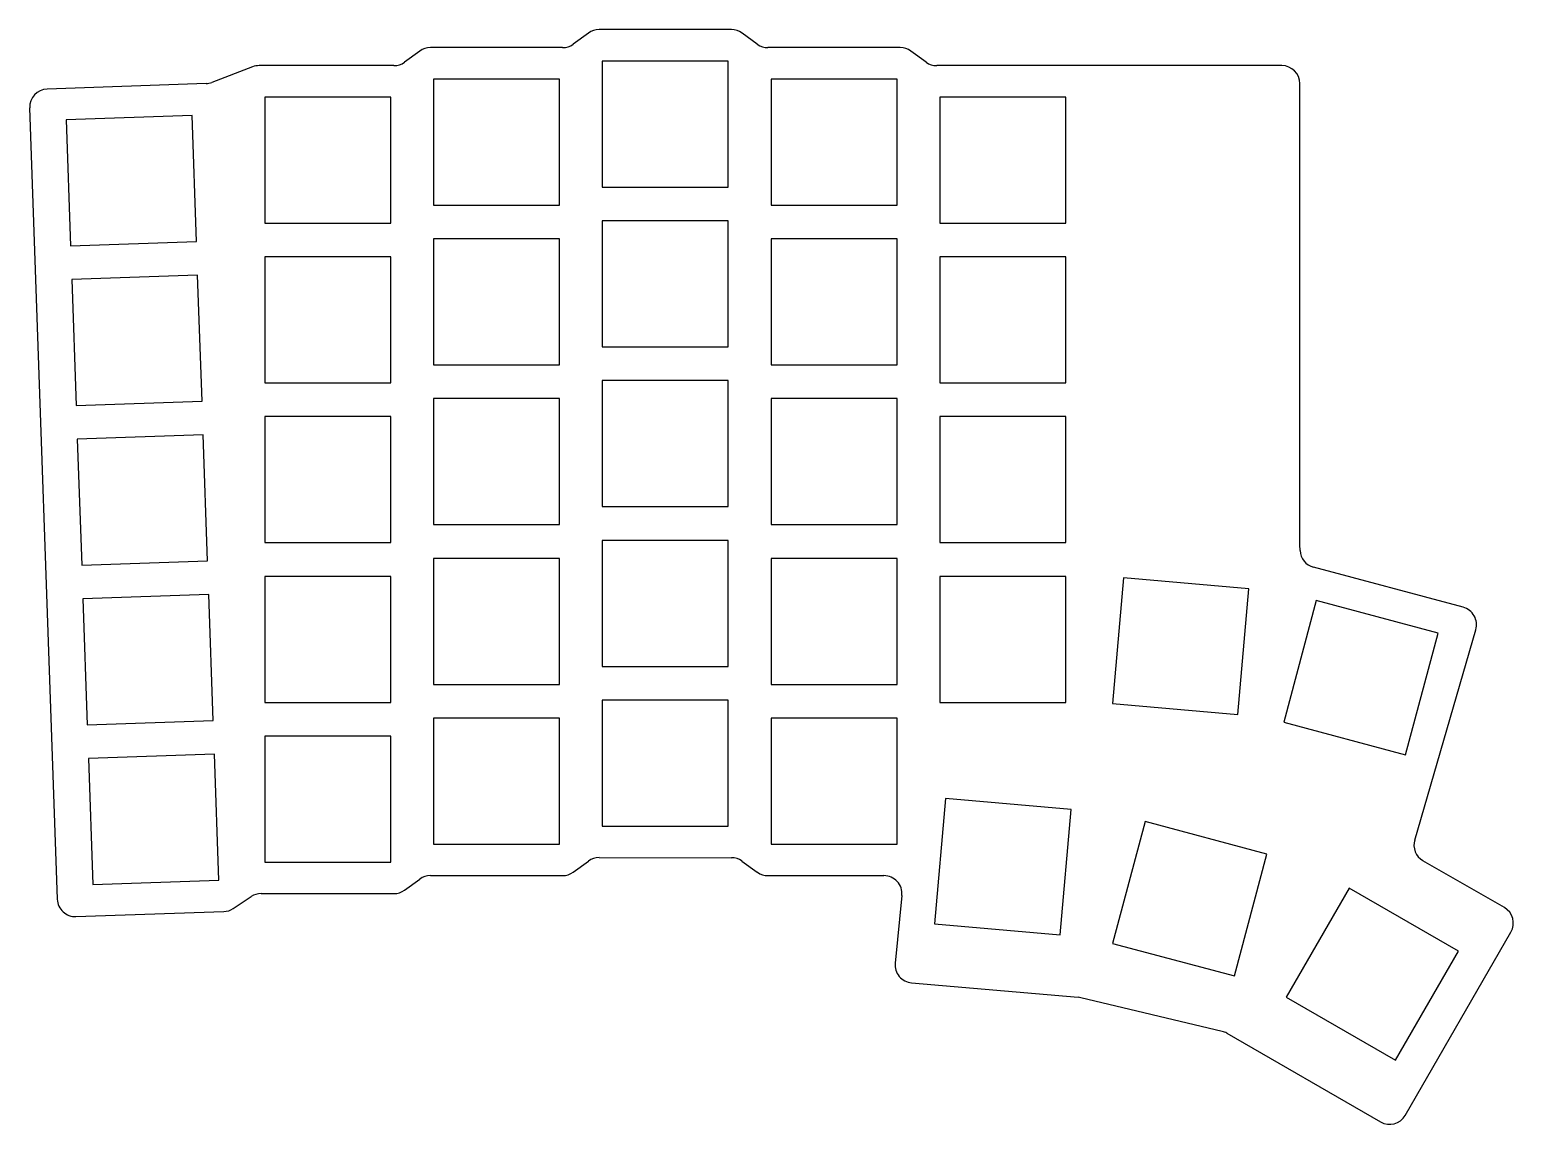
# Model space of a CAD drawing. Header units: millimetres. Extents: x 36 to 201, y -184 to -62.
import ezdxf

# ---------------------------------------------------------------- set-up
doc = ezdxf.new("R2010")
doc.units = ezdxf.units.MM

msp = doc.modelspace()

# ---------------------------------------------------------------- linework, layer by layer
for p, q in [((114.19, -62.25), (99.49, -62.25)), ((95.44, -64.25), (80.74, -64.25)), ((98.31, -62.64), (96.62, -63.87)), ((117.06, -63.87), (115.37, -62.64)), ((132.94, -64.25), (118.24, -64.25)), ((79.56, -64.64), (77.87, -65.87)), ((113.84, -65.75), (99.84, -65.75)), ((99.84, -65.75), (99.84, -79.75)), ((113.84, -79.75), (113.84, -65.75)), ((135.81, -65.87), (134.12, -64.64)), ((60.99, -66.39), (56.46, -68.12)), ((76.69, -66.25), (61.71, -66.25)), ((175.34, -66.25), (136.99, -66.25)), ((55.82, -68.25), (38.16, -68.86)), ((95.09, -67.75), (81.09, -67.75)), ((81.09, -67.75), (81.09, -81.75)), ((95.09, -81.75), (95.09, -67.75)), ((132.59, -67.75), (118.59, -67.75)), ((118.59, -67.75), (118.59, -81.75)), ((132.59, -81.75), (132.59, -67.75)), ((177.34, -119.5), (177.34, -68.25)), ((76.34, -69.75), (62.34, -69.75)), ((62.34, -69.75), (62.34, -83.75)), ((76.34, -83.75), (76.34, -69.75)), ((151.34, -69.75), (137.34, -69.75)), ((137.34, -69.75), (137.34, -83.75)), ((151.34, -83.75), (151.34, -69.75)), ((36.23, -70.93), (39.3, -158.88)), ((54.27, -71.8), (40.28, -72.29)), ((40.28, -72.29), (40.77, -86.28)), ((54.76, -85.79), (54.27, -71.8)), ((99.84, -79.75), (113.84, -79.75)), ((81.09, -81.75), (95.09, -81.75)), ((118.59, -81.75), (132.59, -81.75)), ((62.34, -83.75), (76.34, -83.75)), ((113.84, -83.5), (99.84, -83.5)), ((99.84, -83.5), (99.84, -97.5)), ((113.84, -97.5), (113.84, -83.5)), ((137.34, -83.75), (151.34, -83.75)), ((95.09, -85.5), (81.09, -85.5)), ((81.09, -85.5), (81.09, -99.5)), ((95.09, -99.5), (95.09, -85.5)), ((132.59, -85.5), (118.59, -85.5)), ((118.59, -85.5), (118.59, -99.5)), ((132.59, -99.5), (132.59, -85.5)), ((40.77, -86.28), (54.76, -85.79)), ((76.34, -87.5), (62.34, -87.5)), ((62.34, -87.5), (62.34, -101.5)), ((76.34, -101.5), (76.34, -87.5)), ((151.34, -87.5), (137.34, -87.5)), ((137.34, -87.5), (137.34, -101.5)), ((151.34, -101.5), (151.34, -87.5)), ((54.89, -89.54), (40.9, -90.03)), ((40.9, -90.03), (41.39, -104.02)), ((55.38, -103.53), (54.89, -89.54)), ((99.84, -97.5), (113.84, -97.5)), ((81.09, -99.5), (95.09, -99.5)), ((118.59, -99.5), (132.59, -99.5)), ((62.34, -101.5), (76.34, -101.5)), ((113.84, -101.25), (99.84, -101.25)), ((99.84, -101.25), (99.84, -115.25)), ((113.84, -115.25), (113.84, -101.25)), ((137.34, -101.5), (151.34, -101.5)), ((41.39, -104.02), (55.38, -103.53)), ((95.09, -103.25), (81.09, -103.25)), ((81.09, -103.25), (81.09, -117.25)), ((95.09, -117.25), (95.09, -103.25)), ((132.59, -103.25), (118.59, -103.25)), ((118.59, -103.25), (118.59, -117.25)), ((132.59, -117.25), (132.59, -103.25)), ((76.34, -105.25), (62.34, -105.25)), ((62.34, -105.25), (62.34, -119.25)), ((76.34, -119.25), (76.34, -105.25)), ((151.34, -105.25), (137.34, -105.25)), ((137.34, -105.25), (137.34, -119.25)), ((151.34, -119.25), (151.34, -105.25)), ((55.51, -107.28), (41.52, -107.77)), ((41.52, -107.77), (42.01, -121.76)), ((56, -121.27), (55.51, -107.28)), ((99.84, -115.25), (113.84, -115.25)), ((81.09, -117.25), (95.09, -117.25)), ((118.59, -117.25), (132.59, -117.25)), ((62.34, -119.25), (76.34, -119.25)), ((113.84, -119), (99.84, -119)), ((99.84, -119), (99.84, -133)), ((113.84, -133), (113.84, -119)), ((137.34, -119.25), (151.34, -119.25)), ((177.36, -120.12), (177.34, -119.5)), ((42.01, -121.76), (56, -121.27)), ((95.09, -121), (81.09, -121)), ((81.09, -121), (81.09, -135)), ((95.09, -135), (95.09, -121)), ((132.59, -121), (118.59, -121)), ((118.59, -121), (118.59, -135)), ((132.59, -135), (132.59, -121)), ((76.34, -123), (62.34, -123)), ((62.34, -123), (62.34, -137)), ((76.34, -137), (76.34, -123)), ((151.34, -123), (137.34, -123)), ((137.34, -123), (137.34, -137)), ((151.34, -137), (151.34, -123)), ((157.73, -123.17), (156.51, -137.12)), ((171.67, -124.39), (157.73, -123.17)), ((195.48, -126.44), (178.84, -121.98)), ((56.13, -125.02), (42.14, -125.51)), ((56.62, -139.01), (56.13, -125.02)), ((170.45, -138.34), (171.67, -124.39)), ((42.14, -125.51), (42.63, -139.5)), ((179.16, -125.69), (175.54, -139.21)), ((192.68, -129.31), (179.16, -125.69)), ((189.06, -142.84), (192.68, -129.31)), ((190.09, -152.3), (196.88, -128.93)), ((99.84, -133), (113.84, -133)), ((81.09, -135), (95.09, -135)), ((118.59, -135), (132.59, -135)), ((113.84, -136.75), (99.84, -136.75)), ((99.84, -136.75), (99.84, -150.75)), ((113.84, -150.75), (113.84, -136.75)), ((62.34, -137), (76.34, -137)), ((137.34, -137), (151.34, -137)), ((156.51, -137.12), (170.45, -138.34)), ((42.63, -139.5), (56.62, -139.01)), ((95.09, -138.75), (81.09, -138.75)), ((81.09, -138.75), (81.09, -152.75)), ((95.09, -152.75), (95.09, -138.75)), ((132.59, -138.75), (118.59, -138.75)), ((118.59, -138.75), (118.59, -152.75)), ((132.59, -152.75), (132.59, -138.75)), ((175.54, -139.21), (189.06, -142.84)), ((76.34, -140.75), (62.34, -140.75)), ((62.34, -140.75), (62.34, -154.75)), ((76.34, -154.75), (76.34, -140.75)), ((56.75, -142.76), (42.76, -143.25)), ((42.76, -143.25), (43.25, -157.24)), ((57.24, -156.75), (56.75, -142.76)), ((137.98, -147.67), (136.76, -161.62)), ((151.92, -148.89), (137.98, -147.67)), ((150.7, -162.84), (151.92, -148.89)), ((99.84, -150.75), (113.84, -150.75)), ((160.16, -150.25), (156.53, -163.78)), ((173.68, -153.88), (160.16, -150.25)), ((81.09, -152.75), (95.09, -152.75)), ((118.59, -152.75), (132.59, -152.75)), ((62.34, -154.75), (76.34, -154.75)), ((96.62, -155.87), (98.31, -154.64)), ((99.49, -154.25), (114.19, -154.26)), ((115.36, -154.64), (117.06, -155.87)), ((170.06, -167.4), (173.68, -153.88)), ((200.05, -159.8), (191.01, -154.59)), ((80.74, -156.25), (95.44, -156.25)), ((118.24, -156.25), (131.13, -156.25)), ((43.25, -157.24), (57.24, -156.75)), ((77.87, -157.87), (79.56, -156.64)), ((182.82, -157.65), (175.82, -169.77)), ((194.94, -164.65), (182.82, -157.65)), ((58.83, -159.91), (60.84, -158.58)), ((61.94, -158.25), (76.69, -158.25)), ((133.12, -158.45), (132.38, -165.98)), ((41.37, -160.81), (57.8, -160.23)), ((136.76, -161.62), (150.7, -162.84)), ((189.03, -182.89), (200.78, -162.53)), ((156.53, -163.78), (170.06, -167.4)), ((187.94, -176.77), (194.94, -164.65)), ((134.2, -168.17), (152.71, -169.77)), ((153, -169.81), (168.69, -173.55)), ((175.82, -169.77), (187.94, -176.77)), ((169.23, -173.76), (186.3, -183.62))]:
    msp.add_line(p, q)
for centre, start, end in [((99.49, -64.25), 90, 126.0274), ((114.19, -64.25), 53.9726, 90), ((80.74, -66.25), 90, 126.0274), ((95.44, -62.25), 270, 306.0274), ((118.24, -62.25), 233.9726, 270), ((132.94, -66.25), 53.9726, 90), ((76.69, -64.25), 270, 306.0274), ((136.99, -64.25), 233.9726, 270), ((61.71, -68.25), 90, 110.9), ((175.34, -68.25), 0, 90), ((38.23, -70.86), 92, 182), ((55.75, -66.25), 272, 290.9), ((179.36, -120.05), 181.9226, 255), ((194.96, -128.37), 343.7976, 75), ((192.01, -152.85), 163.7976, 240), ((99.49, -156.25), 89.9642, 126.0274), ((114.19, -156.26), 54.1091, 89.9642), ((80.74, -158.25), 90, 126.0274), ((95.44, -154.25), 270, 306.0274), ((118.24, -154.25), 234.1091, 270), ((131.13, -158.25), 354.3733, 90), ((76.69, -156.25), 270, 306.0274), ((41.3, -158.81), 182, 272), ((61.94, -160.25), 90, 123.3593), ((199.05, -161.53), 330, 60), ((57.73, -158.24), 272, 303.3593), ((134.37, -166.17), 174.3733, 265.06), ((152.54, -171.76), 76.6097, 85.06), ((168.23, -175.5), 60, 76.6097), ((187.3, -181.89), 240, 330)]:
    msp.add_arc(centre, 2, start, end)

doc.saveas('drawing.dxf')
